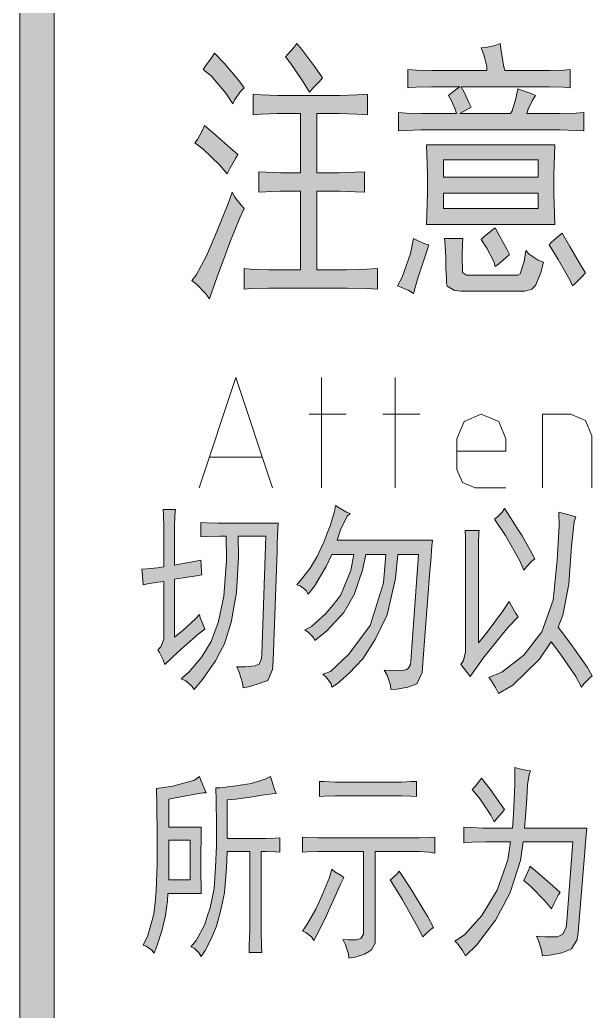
# Model space of a CAD drawing. Header units: millimetres. Extents: x 388 to 64525, y 87 to 607.
# Drawn here: x 64464.27 to 64472.26, y 472.97 to 486.8 of the extents above; entities that cross this region are included whole.
import ezdxf

# ---------------------------------------------------------------- set-up
doc = ezdxf.new("R2010")
doc.units = ezdxf.units.MM

msp = doc.modelspace()

# ---------------------------------------------------------------- hatches: boundary and pattern name
h = msp.add_hatch(color=0)
h.dxf.hatch_style = 2
h.paths.add_polyline_path([(64464.748, 320.182), (64464.268, 320.182), (64464.268, 597.224), (64464.748, 597.224)])
h = msp.add_hatch(color=0)
h.dxf.hatch_style = 2
h.paths.add_polyline_path([(64467.976, 486.288), (64468.015, 486.327), (64468.094, 486.417), (64468.134, 486.471), (64468.205, 486.388), (64468.384, 486.148), (64468.492, 485.991), (64468.449, 485.944), (64468.356, 485.847), (64468.313, 485.794), (64468.216, 485.951), (64468.048, 486.198)])
h = msp.add_hatch(color=0)
h.dxf.hatch_style = 2
h.paths.add_polyline_path([(64470.115, 485.869), (64470.015, 485.869), (64469.8, 485.862), (64469.685, 485.855), (64469.685, 486.109), (64469.803, 486.102), (64470.018, 486.095), (64470.115, 486.095), (64470.789, 486.095), (64470.785, 486.155), (64470.746, 486.313), (64470.71, 486.41), (64470.774, 486.417), (64470.903, 486.446), (64470.971, 486.471), (64470.993, 486.335), (64471.025, 486.148), (64471.039, 486.095), (64471.555, 486.095), (64471.67, 486.095), (64471.867, 486.102), (64471.949, 486.109), (64471.949, 485.855), (64471.856, 485.862), (64471.659, 485.869), (64471.555, 485.869), (64470.43, 485.869), (64470.47, 485.794), (64470.538, 485.65), (64470.566, 485.582), (64470.409, 485.493), (64471.118, 485.493), (64471.14, 485.532), (64471.19, 485.704), (64471.219, 485.84), (64471.287, 485.815), (64471.408, 485.772), (64471.466, 485.747), (64471.426, 485.683), (64471.365, 485.554), (64471.344, 485.493), (64471.681, 485.493), (64471.803, 485.493), (64472.035, 485.5), (64472.143, 485.507), (64472.143, 485.253), (64472.035, 485.26), (64471.803, 485.267), (64471.681, 485.267), (64469.99, 485.267), (64469.871, 485.267), (64469.653, 485.26), (64469.552, 485.253), (64469.552, 485.507), (64469.66, 485.5), (64469.879, 485.493), (64469.99, 485.493), (64470.362, 485.493), (64470.344, 485.554), (64470.291, 485.683), (64470.251, 485.747), (64470.283, 485.772), (64470.362, 485.833), (64470.409, 485.869)])
h = msp.add_hatch(color=0)
h.dxf.hatch_style = 2
h.paths.add_polyline_path([(64466.983, 486.335), (64467.12, 486.198), (64467.327, 485.958), (64467.399, 485.855), (64467.349, 485.801), (64467.27, 485.69), (64467.241, 485.629), (64467.145, 485.779), (64466.937, 486.019), (64466.826, 486.109), (64466.865, 486.163), (64466.944, 486.274)])
h = msp.add_hatch(color=0)
h.dxf.hatch_style = 2
h.paths.add_polyline_path([(64468.628, 485.747), (64468.736, 485.747), (64468.983, 485.758), (64469.123, 485.765), (64469.123, 485.478), (64468.972, 485.485), (64468.728, 485.493), (64468.639, 485.493), (64468.413, 485.493), (64468.413, 484.669), (64468.628, 484.669), (64468.725, 484.669), (64468.947, 484.676), (64469.08, 484.683), (64469.08, 484.396), (64468.954, 484.403), (64468.728, 484.411), (64468.628, 484.411), (64468.413, 484.411), (64468.413, 483.314), (64468.696, 483.314), (64468.829, 483.314), (64469.112, 483.325), (64469.259, 483.332), (64469.259, 483.045), (64469.112, 483.053), (64468.836, 483.06), (64468.707, 483.06), (64467.883, 483.06), (64467.739, 483.06), (64467.496, 483.053), (64467.399, 483.045), (64467.399, 483.332), (64467.489, 483.325), (64467.739, 483.314), (64467.897, 483.314), (64468.187, 483.314), (64468.187, 484.411), (64468.008, 484.411), (64467.901, 484.411), (64467.7, 484.403), (64467.603, 484.396), (64467.603, 484.683), (64467.7, 484.676), (64467.908, 484.669), (64468.019, 484.669), (64468.187, 484.669), (64468.187, 485.493), (64467.976, 485.493), (64467.861, 485.493), (64467.636, 485.485), (64467.525, 485.478), (64467.525, 485.765), (64467.636, 485.758), (64467.868, 485.747), (64467.987, 485.747)])
h = msp.add_hatch(color=0)
h.dxf.hatch_style = 2
h.paths.add_polyline_path([(64466.847, 485.328), (64466.976, 485.217), (64467.209, 485.013), (64467.31, 484.923), (64467.277, 484.869), (64467.202, 484.737), (64467.163, 484.654), (64467.055, 484.78), (64466.829, 484.998), (64466.711, 485.088), (64466.747, 485.134), (64466.815, 485.253)])
h = msp.add_hatch(color=0)
h.paths.add_polyline_path([(64471.738, 485.059), (64471.731, 484.916), (64471.724, 484.636), (64471.724, 484.504), (64471.724, 484.375), (64471.731, 484.095), (64471.738, 483.948), (64469.947, 483.948), (64469.95, 484.095), (64469.957, 484.382), (64469.957, 484.518), (64469.957, 484.654), (64469.95, 484.923), (64469.947, 485.059)])
h.paths.add_polyline_path([(64471.502, 484.608), (64471.502, 484.848), (64470.183, 484.848), (64470.183, 484.608)])
h.paths.add_polyline_path([(64471.502, 484.171), (64471.502, 484.382), (64470.183, 484.382), (64470.183, 484.171)])
h = msp.add_hatch(color=0)
h.dxf.hatch_style = 2
h.paths.add_polyline_path([(64467.399, 484.171), (64467.338, 484.038), (64467.198, 483.694), (64467.123, 483.49), (64467.048, 483.282), (64466.944, 482.992), (64466.915, 482.909), (64466.858, 482.985), (64466.736, 483.114), (64466.668, 483.167), (64466.729, 483.239), (64466.869, 483.501), (64466.948, 483.683), (64467.026, 483.87), (64467.17, 484.224), (64467.231, 484.396), (64467.27, 484.328), (64467.356, 484.217)])
h = msp.add_hatch(color=0)
h.dxf.hatch_style = 2
h.paths.add_polyline_path([(64470.903, 483.902), (64470.964, 483.787), (64471.064, 483.601), (64471.104, 483.526), (64471.054, 483.483), (64470.953, 483.4), (64470.903, 483.361), (64470.885, 483.429), (64470.789, 483.615), (64470.71, 483.737), (64470.746, 483.773), (64470.842, 483.855)])
h = msp.add_hatch(color=0)
h.dxf.hatch_style = 2
h.paths.add_polyline_path([(64471.838, 483.827), (64471.946, 483.64), (64472.107, 483.361), (64472.164, 483.271), (64472.114, 483.217), (64472.025, 483.128), (64471.985, 483.092), (64471.946, 483.174), (64471.781, 483.458), (64471.659, 483.662), (64471.691, 483.698), (64471.781, 483.78)])
h = msp.add_hatch(color=0)
h.dxf.hatch_style = 2
h.paths.add_polyline_path([(64469.979, 483.662), (64469.929, 483.518), (64469.821, 483.182), (64469.764, 482.985), (64469.699, 483.024), (64469.585, 483.074), (64469.542, 483.092), (64469.606, 483.21), (64469.721, 483.54), (64469.764, 483.751), (64469.818, 483.723), (64469.922, 483.676)])
h = msp.add_hatch(color=0)
h.dxf.hatch_style = 2
h.paths.add_polyline_path([(64470.452, 483.751), (64470.448, 483.669), (64470.441, 483.533), (64470.441, 483.483), (64470.441, 483.436), (64470.445, 483.354), (64470.448, 483.314), (64470.448, 483.278), (64470.502, 483.239), (64470.552, 483.239), (64471.219, 483.239), (64471.251, 483.257), (64471.308, 483.429), (64471.33, 483.586), (64471.376, 483.533), (64471.502, 483.45), (64471.58, 483.422), (64471.541, 483.278), (64471.473, 483.106), (64471.444, 483.074), (64471.416, 483.045), (64471.319, 483.017), (64471.251, 483.017), (64470.43, 483.017), (64470.334, 483.024), (64470.233, 483.088), (64470.226, 483.142), (64470.222, 483.2), (64470.215, 483.332), (64470.215, 483.407), (64470.215, 483.483), (64470.205, 483.655), (64470.194, 483.751)])
h = msp.add_hatch(color=0)
h.dxf.hatch_style = 2
h.paths.add_polyline_path([(64466.278, 479.645), (64466.278, 479.724), (64466.274, 479.885), (64466.267, 479.971), (64466.439, 479.971), (64466.432, 479.885), (64466.428, 479.728), (64466.428, 479.656), (64466.428, 479.194), (64466.518, 479.212), (64466.7, 479.244), (64466.794, 479.262), (64466.797, 479.197), (64466.804, 479.097), (64466.808, 479.058), (64466.736, 479.047), (64466.546, 479.018), (64466.428, 479), (64466.428, 478.191), (64466.546, 478.287), (64466.722, 478.445), (64466.776, 478.506), (64466.786, 478.459), (64466.826, 478.359), (64466.851, 478.302), (64466.758, 478.23), (64466.478, 477.983), (64466.292, 477.807), (64466.267, 477.875), (64466.217, 477.976), (64466.192, 478.011), (64466.235, 478.054), (64466.278, 478.162), (64466.278, 478.223), (64466.278, 478.968), (64466.192, 478.957), (64466.048, 478.932), (64465.991, 478.921), (64465.984, 478.99), (64465.977, 479.097), (64465.973, 479.136), (64466.038, 479.144), (64466.188, 479.158), (64466.278, 479.172)])
h = msp.add_hatch(color=0)
h.dxf.hatch_style = 2
h.paths.add_polyline_path([(64468.879, 479.914), (64468.836, 479.875), (64468.746, 479.688), (64468.7, 479.541), (64470.029, 479.541), (64470.018, 479.463), (64470.004, 479.251), (64469.993, 479.115), (64469.893, 477.829), (64469.886, 477.696), (64469.81, 477.538), (64469.75, 477.513), (64469.685, 477.492), (64469.535, 477.463), (64469.445, 477.46), (64469.441, 477.521), (64469.395, 477.657), (64469.352, 477.728), (64469.484, 477.725), (64469.638, 477.728), (64469.664, 477.739), (64469.689, 477.75), (64469.721, 477.807), (64469.724, 477.854), (64469.832, 479.341), (64469.545, 479.341), (64469.513, 479.007), (64469.395, 478.502), (64469.312, 478.33), (64469.23, 478.158), (64469.054, 477.886), (64468.958, 477.786), (64468.865, 477.685), (64468.696, 477.538), (64468.624, 477.492), (64468.614, 477.538), (64468.549, 477.628), (64468.499, 477.671), (64468.603, 477.71), (64468.861, 477.951), (64469.008, 478.151), (64469.158, 478.352), (64469.345, 478.947), (64469.377, 479.341), (64469.097, 479.341), (64469.051, 479.126), (64468.933, 478.785), (64468.861, 478.656), (64468.789, 478.531), (64468.553, 478.277), (64468.388, 478.144), (64468.367, 478.183), (64468.295, 478.259), (64468.245, 478.291), (64468.338, 478.337), (64468.535, 478.513), (64468.642, 478.642), (64468.746, 478.771), (64468.89, 479.119), (64468.929, 479.341), (64468.624, 479.341), (64468.546, 479.176), (64468.381, 478.9), (64468.295, 478.789), (64468.263, 478.839), (64468.18, 478.907), (64468.134, 478.921), (64468.202, 478.997), (64468.32, 479.151), (64468.367, 479.233), (64468.417, 479.316), (64468.51, 479.513), (64468.553, 479.627), (64468.599, 479.742), (64468.66, 479.943), (64468.675, 480.025), (64468.725, 479.993), (64468.829, 479.935)])
h = msp.add_hatch(color=0)
h.dxf.hatch_style = 2
h.paths.add_polyline_path([(64471.032, 479.982), (64471.079, 479.914), (64471.176, 479.763), (64471.226, 479.685), (64471.279, 479.602), (64471.391, 479.402), (64471.455, 479.283), (64471.416, 479.251), (64471.34, 479.172), (64471.305, 479.126), (64471.247, 479.255), (64471.047, 479.609), (64470.896, 479.835), (64470.932, 479.864), (64471, 479.935)])
h = msp.add_hatch(color=0)
h.dxf.hatch_style = 2
h.paths.add_polyline_path([(64472.028, 479.867), (64472.007, 479.796), (64471.967, 479.459), (64471.949, 479.194), (64471.932, 478.929), (64471.849, 478.495), (64471.785, 478.327), (64471.957, 478.101), (64472.193, 477.764), (64472.258, 477.65), (64472.218, 477.617), (64472.143, 477.538), (64472.107, 477.492), (64472.028, 477.639), (64471.817, 477.954), (64471.684, 478.122), (64471.52, 477.882), (64471.15, 477.521), (64470.95, 477.402), (64470.907, 477.488), (64470.839, 477.599), (64470.814, 477.628), (64470.996, 477.7), (64471.305, 477.936), (64471.43, 478.101), (64471.555, 478.262), (64471.713, 478.707), (64471.742, 478.986), (64471.77, 479.262), (64471.799, 479.738), (64471.792, 479.935), (64471.863, 479.914), (64471.982, 479.882)])
h = msp.add_hatch(color=0)
h.dxf.hatch_style = 2
h.paths.add_polyline_path([(64467.299, 477.775), (64467.413, 477.775), (64467.553, 477.789), (64467.582, 477.804), (64467.611, 477.814), (64467.643, 477.893), (64467.646, 477.954), (64467.704, 479.599), (64467.317, 479.599), (64467.32, 479.305), (64467.292, 478.814), (64467.256, 478.613), (64467.224, 478.413), (64467.127, 478.094), (64467.062, 477.976), (64466.998, 477.857), (64466.819, 477.599), (64466.7, 477.46), (64466.675, 477.503), (64466.586, 477.578), (64466.521, 477.607), (64466.632, 477.707), (64466.808, 477.915), (64466.872, 478.022), (64466.937, 478.13), (64467.041, 478.409), (64467.08, 478.585), (64467.116, 478.76), (64467.152, 479.265), (64467.148, 479.599), (64467.055, 479.599), (64466.876, 479.592), (64466.794, 479.588), (64466.794, 479.789), (64466.872, 479.785), (64467.03, 479.778), (64467.105, 479.778), (64467.872, 479.778), (64467.868, 479.695), (64467.861, 479.498), (64467.858, 479.384), (64467.804, 477.865), (64467.793, 477.736), (64467.729, 477.585), (64467.675, 477.567), (64467.621, 477.546), (64467.478, 477.503), (64467.385, 477.481), (64467.374, 477.553), (64467.331, 477.7)])
h = msp.add_hatch(color=0)
h.dxf.hatch_style = 2
h.paths.add_polyline_path([(64471.1, 478.685), (64471.129, 478.624), (64471.193, 478.517), (64471.226, 478.474), (64471.086, 478.33), (64470.749, 477.915), (64470.552, 477.639), (64470.513, 477.696), (64470.448, 477.779), (64470.423, 477.807), (64470.459, 477.865), (64470.491, 477.986), (64470.491, 478.054), (64470.491, 479.305), (64470.491, 479.391), (64470.488, 479.577), (64470.484, 479.677), (64470.678, 479.677), (64470.674, 479.638), (64470.67, 479.509), (64470.67, 479.42), (64470.67, 478.112), (64470.792, 478.259), (64471.007, 478.545)])
h = msp.add_hatch(color=0)
h.dxf.hatch_style = 2
h.paths.add_polyline_path([(64471.398, 476.324), (64471.38, 476.274), (64471.355, 476.127), (64471.351, 476.03), (64471.344, 475.937), (64471.326, 475.683), (64471.312, 475.525), (64472.182, 475.525), (64472.172, 475.428), (64472.161, 475.267), (64472.157, 475.199), (64472.064, 474.07), (64472.05, 473.97), (64471.971, 473.841), (64471.903, 473.812), (64471.835, 473.784), (64471.666, 473.751), (64471.566, 473.744), (64471.552, 473.823), (64471.509, 473.959), (64471.48, 474.016), (64471.606, 474.006), (64471.77, 474.009), (64471.81, 474.027), (64471.849, 474.045), (64471.896, 474.145), (64471.903, 474.228), (64471.989, 475.335), (64471.294, 475.335), (64471.258, 475.073), (64471.115, 474.626), (64471.011, 474.432), (64470.907, 474.242), (64470.649, 473.898), (64470.491, 473.744), (64470.448, 473.819), (64470.373, 473.92), (64470.341, 473.948), (64470.477, 474.038), (64470.717, 474.307), (64470.824, 474.482), (64470.932, 474.661), (64471.079, 475.084), (64471.118, 475.335), (64470.839, 475.335), (64470.767, 475.335), (64470.581, 475.328), (64470.466, 475.321), (64470.466, 475.536), (64470.581, 475.532), (64470.738, 475.525), (64470.778, 475.525), (64471.143, 475.525), (64471.161, 475.715), (64471.176, 476.138), (64471.176, 476.37), (64471.244, 476.353), (64471.355, 476.331)])
h = msp.add_hatch(color=0)
h.paths.add_polyline_path([(64466.869, 476.019), (64466.822, 476.016), (64466.561, 475.969), (64466.346, 475.93), (64466.346, 475.536), (64466.801, 475.536), (64466.797, 475.407), (64466.794, 475.149), (64466.794, 475.02), (64466.794, 474.894), (64466.797, 474.69), (64466.801, 474.611), (64466.335, 474.611), (64466.331, 474.511), (64466.303, 474.307), (64466.278, 474.206), (64466.253, 474.106), (64466.184, 473.891), (64466.141, 473.78), (64466.109, 473.823), (64466.03, 473.88), (64465.991, 473.891), (64466.056, 474.027), (64466.138, 474.325), (64466.156, 474.489), (64466.17, 474.651), (64466.184, 475.02), (64466.184, 475.22), (64466.184, 475.425), (64466.181, 475.851), (64466.174, 476.077), (64466.403, 476.109), (64466.704, 476.195), (64466.776, 476.245), (64466.794, 476.195), (64466.84, 476.084)])
h.paths.add_polyline_path([(64466.647, 474.805), (64466.647, 475.356), (64466.346, 475.356), (64466.346, 474.805)])
h = msp.add_hatch(color=0)
h.dxf.hatch_style = 2
h.paths.add_polyline_path([(64467.847, 476.009), (64467.79, 476.005), (64467.65, 475.983), (64467.568, 475.969), (64467.489, 475.955), (64467.284, 475.93), (64467.163, 475.919), (64467.163, 475.378), (64467.646, 475.378), (64467.704, 475.378), (64467.833, 475.385), (64467.897, 475.389), (64467.897, 475.188), (64467.833, 475.192), (64467.7, 475.199), (64467.636, 475.199), (64467.636, 474.196), (64467.636, 474.085), (64467.643, 473.88), (64467.646, 473.791), (64467.467, 473.791), (64467.471, 473.891), (64467.478, 474.095), (64467.478, 474.196), (64467.478, 475.199), (64467.163, 475.199), (64467.155, 474.973), (64467.123, 474.622), (64467.095, 474.493), (64467.069, 474.368), (64467.012, 474.156), (64466.976, 474.07), (64466.944, 473.988), (64466.855, 473.819), (64466.801, 473.733), (64466.772, 473.78), (64466.7, 473.848), (64466.657, 473.87), (64466.729, 473.959), (64466.844, 474.17), (64466.883, 474.292), (64466.926, 474.414), (64466.98, 474.683), (64466.991, 474.833), (64467.001, 474.98), (64467.012, 475.278), (64467.012, 475.425), (64467.012, 475.575), (64467.009, 475.908), (64467.005, 476.087), (64467.066, 476.087), (64467.252, 476.109), (64467.374, 476.127), (64467.496, 476.148), (64467.693, 476.206), (64467.765, 476.245), (64467.786, 476.184), (64467.825, 476.066)])
h = msp.add_hatch(color=0)
h.dxf.hatch_style = 2
h.paths.add_polyline_path([(64470.584, 476.066), (64470.624, 476.105), (64470.685, 476.184), (64470.713, 476.224), (64470.832, 476.069), (64470.989, 475.851), (64471.032, 475.783), (64471, 475.743), (64470.928, 475.661), (64470.889, 475.614), (64470.842, 475.704), (64470.692, 475.93)])
h = msp.add_hatch(color=0)
h.dxf.hatch_style = 2
h.paths.add_polyline_path([(64469.538, 476.166), (64469.595, 476.166), (64469.732, 476.173), (64469.807, 476.177), (64469.807, 475.966), (64469.732, 475.969), (64469.595, 475.976), (64469.538, 475.976), (64468.761, 475.976), (64468.671, 475.976), (64468.517, 475.969), (64468.449, 475.966), (64468.449, 476.177), (64468.517, 476.173), (64468.671, 476.166), (64468.761, 476.166)])
h = msp.add_hatch(color=0)
h.dxf.hatch_style = 2
h.paths.add_polyline_path([(64469.793, 475.389), (64469.846, 475.389), (64469.982, 475.396), (64470.061, 475.399), (64470.061, 475.177), (64469.982, 475.188), (64469.843, 475.199), (64469.782, 475.199), (64469.226, 475.199), (64469.226, 473.981), (64469.226, 473.92), (64469.176, 473.827), (64469.126, 473.794), (64469.08, 473.766), (64468.947, 473.723), (64468.861, 473.712), (64468.857, 473.769), (64468.814, 473.898), (64468.779, 473.97), (64468.854, 473.966), (64468.965, 473.966), (64468.997, 473.977), (64469.029, 473.984), (64469.065, 474.045), (64469.065, 474.095), (64469.065, 475.199), (64468.517, 475.199), (64468.431, 475.199), (64468.281, 475.192), (64468.212, 475.188), (64468.212, 475.399), (64468.284, 475.396), (64468.435, 475.389), (64468.517, 475.389)])
h = msp.add_hatch(color=0)
h.dxf.hatch_style = 2
h.paths.add_polyline_path([(64471.387, 474.995), (64471.494, 474.905), (64471.706, 474.719), (64471.81, 474.626), (64471.785, 474.59), (64471.727, 474.479), (64471.691, 474.4), (64471.598, 474.511), (64471.405, 474.708), (64471.305, 474.794), (64471.333, 474.855), (64471.376, 474.955)])
h = msp.add_hatch(color=0)
h.dxf.hatch_style = 2
h.paths.add_polyline_path([(64468.793, 474.837), (64468.746, 474.744), (64468.65, 474.532), (64468.599, 474.421), (64468.549, 474.307), (64468.435, 474.077), (64468.37, 473.959), (64468.338, 474.006), (64468.259, 474.067), (64468.212, 474.085), (64468.281, 474.185), (64468.399, 474.396), (64468.449, 474.504), (64468.499, 474.615), (64468.589, 474.837), (64468.624, 474.952), (64468.667, 474.916), (64468.753, 474.862)])
h = msp.add_hatch(color=0)
h.dxf.hatch_style = 2
h.paths.add_polyline_path([(64469.563, 474.926), (64469.724, 474.679), (64469.965, 474.285), (64470.043, 474.138), (64469.997, 474.106), (64469.922, 474.038), (64469.893, 474.006), (64469.828, 474.135), (64469.603, 474.532), (64469.438, 474.805), (64469.47, 474.826), (64469.535, 474.887)])

# ---------------------------------------------------------------- linework, layer by layer
at = {"color": 0, "lineweight": 0}
for points in [[(64464.748, 320.182), (64464.268, 320.182), (64464.268, 597.224), (64464.748, 597.224)], [(64467.976, 486.288), (64468.015, 486.327), (64468.094, 486.417), (64468.134, 486.471), (64468.205, 486.388), (64468.384, 486.148), (64468.492, 485.991), (64468.449, 485.944), (64468.356, 485.847), (64468.313, 485.794), (64468.216, 485.951), (64468.048, 486.198)], [(64470.115, 485.869), (64470.015, 485.869), (64469.8, 485.862), (64469.685, 485.855), (64469.685, 486.109), (64469.803, 486.102), (64470.018, 486.095), (64470.115, 486.095), (64470.789, 486.095), (64470.785, 486.155), (64470.746, 486.313), (64470.71, 486.41), (64470.774, 486.417), (64470.903, 486.446), (64470.971, 486.471), (64470.993, 486.335), (64471.025, 486.148), (64471.039, 486.095), (64471.555, 486.095), (64471.67, 486.095), (64471.867, 486.102), (64471.949, 486.109), (64471.949, 485.855), (64471.856, 485.862), (64471.659, 485.869), (64471.555, 485.869), (64470.43, 485.869), (64470.47, 485.794), (64470.538, 485.65), (64470.566, 485.582), (64470.409, 485.493), (64471.118, 485.493), (64471.14, 485.532), (64471.19, 485.704), (64471.219, 485.84), (64471.287, 485.815), (64471.408, 485.772), (64471.466, 485.747), (64471.426, 485.683), (64471.365, 485.554), (64471.344, 485.493), (64471.681, 485.493), (64471.803, 485.493), (64472.035, 485.5), (64472.143, 485.507), (64472.143, 485.253), (64472.035, 485.26), (64471.803, 485.267), (64471.681, 485.267), (64469.99, 485.267), (64469.871, 485.267), (64469.653, 485.26), (64469.552, 485.253), (64469.552, 485.507), (64469.66, 485.5), (64469.879, 485.493), (64469.99, 485.493), (64470.362, 485.493), (64470.344, 485.554), (64470.291, 485.683), (64470.251, 485.747), (64470.283, 485.772), (64470.362, 485.833), (64470.409, 485.869)], [(64466.983, 486.335), (64467.12, 486.198), (64467.327, 485.958), (64467.399, 485.855), (64467.349, 485.801), (64467.27, 485.69), (64467.241, 485.629), (64467.145, 485.779), (64466.937, 486.019), (64466.826, 486.109), (64466.865, 486.163), (64466.944, 486.274)], [(64468.628, 485.747), (64468.736, 485.747), (64468.983, 485.758), (64469.123, 485.765), (64469.123, 485.478), (64468.972, 485.485), (64468.728, 485.493), (64468.639, 485.493), (64468.413, 485.493), (64468.413, 484.669), (64468.628, 484.669), (64468.725, 484.669), (64468.947, 484.676), (64469.08, 484.683), (64469.08, 484.396), (64468.954, 484.403), (64468.728, 484.411), (64468.628, 484.411), (64468.413, 484.411), (64468.413, 483.314), (64468.696, 483.314), (64468.829, 483.314), (64469.112, 483.325), (64469.259, 483.332), (64469.259, 483.045), (64469.112, 483.053), (64468.836, 483.06), (64468.707, 483.06), (64467.883, 483.06), (64467.739, 483.06), (64467.496, 483.053), (64467.399, 483.045), (64467.399, 483.332), (64467.489, 483.325), (64467.739, 483.314), (64467.897, 483.314), (64468.187, 483.314), (64468.187, 484.411), (64468.008, 484.411), (64467.901, 484.411), (64467.7, 484.403), (64467.603, 484.396), (64467.603, 484.683), (64467.7, 484.676), (64467.908, 484.669), (64468.019, 484.669), (64468.187, 484.669), (64468.187, 485.493), (64467.976, 485.493), (64467.861, 485.493), (64467.636, 485.485), (64467.525, 485.478), (64467.525, 485.765), (64467.636, 485.758), (64467.868, 485.747), (64467.987, 485.747)], [(64466.847, 485.328), (64466.976, 485.217), (64467.209, 485.013), (64467.31, 484.923), (64467.277, 484.869), (64467.202, 484.737), (64467.163, 484.654), (64467.055, 484.78), (64466.829, 484.998), (64466.711, 485.088), (64466.747, 485.134), (64466.815, 485.253)], [(64471.738, 485.059), (64471.731, 484.916), (64471.724, 484.636), (64471.724, 484.504), (64471.724, 484.375), (64471.731, 484.095), (64471.738, 483.948), (64469.947, 483.948), (64469.95, 484.095), (64469.957, 484.382), (64469.957, 484.518), (64469.957, 484.654), (64469.95, 484.923), (64469.947, 485.059)], [(64471.502, 484.608), (64471.502, 484.848), (64470.183, 484.848), (64470.183, 484.608)], [(64467.399, 484.171), (64467.338, 484.038), (64467.198, 483.694), (64467.123, 483.49), (64467.048, 483.282), (64466.944, 482.992), (64466.915, 482.909), (64466.858, 482.985), (64466.736, 483.114), (64466.668, 483.167), (64466.729, 483.239), (64466.869, 483.501), (64466.948, 483.683), (64467.026, 483.87), (64467.17, 484.224), (64467.231, 484.396), (64467.27, 484.328), (64467.356, 484.217)], [(64471.502, 484.171), (64471.502, 484.382), (64470.183, 484.382), (64470.183, 484.171)], [(64470.903, 483.902), (64470.964, 483.787), (64471.064, 483.601), (64471.104, 483.526), (64471.054, 483.483), (64470.953, 483.4), (64470.903, 483.361), (64470.885, 483.429), (64470.789, 483.615), (64470.71, 483.737), (64470.746, 483.773), (64470.842, 483.855)], [(64471.838, 483.827), (64471.946, 483.64), (64472.107, 483.361), (64472.164, 483.271), (64472.114, 483.217), (64472.025, 483.128), (64471.985, 483.092), (64471.946, 483.174), (64471.781, 483.458), (64471.659, 483.662), (64471.691, 483.698), (64471.781, 483.78)], [(64469.979, 483.662), (64469.929, 483.518), (64469.821, 483.182), (64469.764, 482.985), (64469.699, 483.024), (64469.585, 483.074), (64469.542, 483.092), (64469.606, 483.21), (64469.721, 483.54), (64469.764, 483.751), (64469.818, 483.723), (64469.922, 483.676)], [(64470.452, 483.751), (64470.448, 483.669), (64470.441, 483.533), (64470.441, 483.483), (64470.441, 483.436), (64470.445, 483.354), (64470.448, 483.314), (64470.448, 483.278), (64470.502, 483.239), (64470.552, 483.239), (64471.219, 483.239), (64471.251, 483.257), (64471.308, 483.429), (64471.33, 483.586), (64471.376, 483.533), (64471.502, 483.45), (64471.58, 483.422), (64471.541, 483.278), (64471.473, 483.106), (64471.444, 483.074), (64471.416, 483.045), (64471.319, 483.017), (64471.251, 483.017), (64470.43, 483.017), (64470.334, 483.024), (64470.233, 483.088), (64470.226, 483.142), (64470.222, 483.2), (64470.215, 483.332), (64470.215, 483.407), (64470.215, 483.483), (64470.205, 483.655), (64470.194, 483.751)], [(64466.278, 479.645), (64466.278, 479.724), (64466.274, 479.885), (64466.267, 479.971), (64466.439, 479.971), (64466.432, 479.885), (64466.428, 479.728), (64466.428, 479.656), (64466.428, 479.194), (64466.518, 479.212), (64466.7, 479.244), (64466.794, 479.262), (64466.797, 479.197), (64466.804, 479.097), (64466.808, 479.058), (64466.736, 479.047), (64466.546, 479.018), (64466.428, 479), (64466.428, 478.191), (64466.546, 478.287), (64466.722, 478.445), (64466.776, 478.506), (64466.786, 478.459), (64466.826, 478.359), (64466.851, 478.302), (64466.758, 478.23), (64466.478, 477.983), (64466.292, 477.807), (64466.267, 477.875), (64466.217, 477.976), (64466.192, 478.011), (64466.235, 478.054), (64466.278, 478.162), (64466.278, 478.223), (64466.278, 478.968), (64466.192, 478.957), (64466.048, 478.932), (64465.991, 478.921), (64465.984, 478.99), (64465.977, 479.097), (64465.973, 479.136), (64466.038, 479.144), (64466.188, 479.158), (64466.278, 479.172)], [(64468.879, 479.914), (64468.836, 479.875), (64468.746, 479.688), (64468.7, 479.541), (64470.029, 479.541), (64470.018, 479.463), (64470.004, 479.251), (64469.993, 479.115), (64469.893, 477.829), (64469.886, 477.696), (64469.81, 477.538), (64469.75, 477.513), (64469.685, 477.492), (64469.535, 477.463), (64469.445, 477.46), (64469.441, 477.521), (64469.395, 477.657), (64469.352, 477.728), (64469.484, 477.725), (64469.638, 477.728), (64469.664, 477.739), (64469.689, 477.75), (64469.721, 477.807), (64469.724, 477.854), (64469.832, 479.341), (64469.545, 479.341), (64469.513, 479.007), (64469.395, 478.502), (64469.312, 478.33), (64469.23, 478.158), (64469.054, 477.886), (64468.958, 477.786), (64468.865, 477.685), (64468.696, 477.538), (64468.624, 477.492), (64468.614, 477.538), (64468.549, 477.628), (64468.499, 477.671), (64468.603, 477.71), (64468.861, 477.951), (64469.008, 478.151), (64469.158, 478.352), (64469.345, 478.947), (64469.377, 479.341), (64469.097, 479.341), (64469.051, 479.126), (64468.933, 478.785), (64468.861, 478.656), (64468.789, 478.531), (64468.553, 478.277), (64468.388, 478.144), (64468.367, 478.183), (64468.295, 478.259), (64468.245, 478.291), (64468.338, 478.337), (64468.535, 478.513), (64468.642, 478.642), (64468.746, 478.771), (64468.89, 479.119), (64468.929, 479.341), (64468.624, 479.341), (64468.546, 479.176), (64468.381, 478.9), (64468.295, 478.789), (64468.263, 478.839), (64468.18, 478.907), (64468.134, 478.921), (64468.202, 478.997), (64468.32, 479.151), (64468.367, 479.233), (64468.417, 479.316), (64468.51, 479.513), (64468.553, 479.627), (64468.599, 479.742), (64468.66, 479.943), (64468.675, 480.025), (64468.725, 479.993), (64468.829, 479.935)], [(64471.032, 479.982), (64471.079, 479.914), (64471.176, 479.763), (64471.226, 479.685), (64471.279, 479.602), (64471.391, 479.402), (64471.455, 479.283), (64471.416, 479.251), (64471.34, 479.172), (64471.305, 479.126), (64471.247, 479.255), (64471.047, 479.609), (64470.896, 479.835), (64470.932, 479.864), (64471, 479.935)], [(64472.028, 479.867), (64472.007, 479.796), (64471.967, 479.459), (64471.949, 479.194), (64471.932, 478.929), (64471.849, 478.495), (64471.785, 478.327), (64471.957, 478.101), (64472.193, 477.764), (64472.258, 477.65), (64472.218, 477.617), (64472.143, 477.538), (64472.107, 477.492), (64472.028, 477.639), (64471.817, 477.954), (64471.684, 478.122), (64471.52, 477.882), (64471.15, 477.521), (64470.95, 477.402), (64470.907, 477.488), (64470.839, 477.599), (64470.814, 477.628), (64470.996, 477.7), (64471.305, 477.936), (64471.43, 478.101), (64471.555, 478.262), (64471.713, 478.707), (64471.742, 478.986), (64471.77, 479.262), (64471.799, 479.738), (64471.792, 479.935), (64471.863, 479.914), (64471.982, 479.882)], [(64467.299, 477.775), (64467.413, 477.775), (64467.553, 477.789), (64467.582, 477.804), (64467.611, 477.814), (64467.643, 477.893), (64467.646, 477.954), (64467.704, 479.599), (64467.317, 479.599), (64467.32, 479.305), (64467.292, 478.814), (64467.256, 478.613), (64467.224, 478.413), (64467.127, 478.094), (64467.062, 477.976), (64466.998, 477.857), (64466.819, 477.599), (64466.7, 477.46), (64466.675, 477.503), (64466.586, 477.578), (64466.521, 477.607), (64466.632, 477.707), (64466.808, 477.915), (64466.872, 478.022), (64466.937, 478.13), (64467.041, 478.409), (64467.08, 478.585), (64467.116, 478.76), (64467.152, 479.265), (64467.148, 479.599), (64467.055, 479.599), (64466.876, 479.592), (64466.794, 479.588), (64466.794, 479.789), (64466.872, 479.785), (64467.03, 479.778), (64467.105, 479.778), (64467.872, 479.778), (64467.868, 479.695), (64467.861, 479.498), (64467.858, 479.384), (64467.804, 477.865), (64467.793, 477.736), (64467.729, 477.585), (64467.675, 477.567), (64467.621, 477.546), (64467.478, 477.503), (64467.385, 477.481), (64467.374, 477.553), (64467.331, 477.7)], [(64471.1, 478.685), (64471.129, 478.624), (64471.193, 478.517), (64471.226, 478.474), (64471.086, 478.33), (64470.749, 477.915), (64470.552, 477.639), (64470.513, 477.696), (64470.448, 477.779), (64470.423, 477.807), (64470.459, 477.865), (64470.491, 477.986), (64470.491, 478.054), (64470.491, 479.305), (64470.491, 479.391), (64470.488, 479.577), (64470.484, 479.677), (64470.678, 479.677), (64470.674, 479.638), (64470.67, 479.509), (64470.67, 479.42), (64470.67, 478.112), (64470.792, 478.259), (64471.007, 478.545)], [(64471.398, 476.324), (64471.38, 476.274), (64471.355, 476.127), (64471.351, 476.03), (64471.344, 475.937), (64471.326, 475.683), (64471.312, 475.525), (64472.182, 475.525), (64472.172, 475.428), (64472.161, 475.267), (64472.157, 475.199), (64472.064, 474.07), (64472.05, 473.97), (64471.971, 473.841), (64471.903, 473.812), (64471.835, 473.784), (64471.666, 473.751), (64471.566, 473.744), (64471.552, 473.823), (64471.509, 473.959), (64471.48, 474.016), (64471.606, 474.006), (64471.77, 474.009), (64471.81, 474.027), (64471.849, 474.045), (64471.896, 474.145), (64471.903, 474.228), (64471.989, 475.335), (64471.294, 475.335), (64471.258, 475.073), (64471.115, 474.626), (64471.011, 474.432), (64470.907, 474.242), (64470.649, 473.898), (64470.491, 473.744), (64470.448, 473.819), (64470.373, 473.92), (64470.341, 473.948), (64470.477, 474.038), (64470.717, 474.307), (64470.824, 474.482), (64470.932, 474.661), (64471.079, 475.084), (64471.118, 475.335), (64470.839, 475.335), (64470.767, 475.335), (64470.581, 475.328), (64470.466, 475.321), (64470.466, 475.536), (64470.581, 475.532), (64470.738, 475.525), (64470.778, 475.525), (64471.143, 475.525), (64471.161, 475.715), (64471.176, 476.138), (64471.176, 476.37), (64471.244, 476.353), (64471.355, 476.331)], [(64466.869, 476.019), (64466.822, 476.016), (64466.561, 475.969), (64466.346, 475.93), (64466.346, 475.536), (64466.801, 475.536), (64466.797, 475.407), (64466.794, 475.149), (64466.794, 475.02), (64466.794, 474.894), (64466.797, 474.69), (64466.801, 474.611), (64466.335, 474.611), (64466.331, 474.511), (64466.303, 474.307), (64466.278, 474.206), (64466.253, 474.106), (64466.184, 473.891), (64466.141, 473.78), (64466.109, 473.823), (64466.03, 473.88), (64465.991, 473.891), (64466.056, 474.027), (64466.138, 474.325), (64466.156, 474.489), (64466.17, 474.651), (64466.184, 475.02), (64466.184, 475.22), (64466.184, 475.425), (64466.181, 475.851), (64466.174, 476.077), (64466.403, 476.109), (64466.704, 476.195), (64466.776, 476.245), (64466.794, 476.195), (64466.84, 476.084)], [(64467.847, 476.009), (64467.79, 476.005), (64467.65, 475.983), (64467.568, 475.969), (64467.489, 475.955), (64467.284, 475.93), (64467.163, 475.919), (64467.163, 475.378), (64467.646, 475.378), (64467.704, 475.378), (64467.833, 475.385), (64467.897, 475.389), (64467.897, 475.188), (64467.833, 475.192), (64467.7, 475.199), (64467.636, 475.199), (64467.636, 474.196), (64467.636, 474.085), (64467.643, 473.88), (64467.646, 473.791), (64467.467, 473.791), (64467.471, 473.891), (64467.478, 474.095), (64467.478, 474.196), (64467.478, 475.199), (64467.163, 475.199), (64467.155, 474.973), (64467.123, 474.622), (64467.095, 474.493), (64467.069, 474.368), (64467.012, 474.156), (64466.976, 474.07), (64466.944, 473.988), (64466.855, 473.819), (64466.801, 473.733), (64466.772, 473.78), (64466.7, 473.848), (64466.657, 473.87), (64466.729, 473.959), (64466.844, 474.17), (64466.883, 474.292), (64466.926, 474.414), (64466.98, 474.683), (64466.991, 474.833), (64467.001, 474.98), (64467.012, 475.278), (64467.012, 475.425), (64467.012, 475.575), (64467.009, 475.908), (64467.005, 476.087), (64467.066, 476.087), (64467.252, 476.109), (64467.374, 476.127), (64467.496, 476.148), (64467.693, 476.206), (64467.765, 476.245), (64467.786, 476.184), (64467.825, 476.066)], [(64470.584, 476.066), (64470.624, 476.105), (64470.685, 476.184), (64470.713, 476.224), (64470.832, 476.069), (64470.989, 475.851), (64471.032, 475.783), (64471, 475.743), (64470.928, 475.661), (64470.889, 475.614), (64470.842, 475.704), (64470.692, 475.93)], [(64469.538, 476.166), (64469.595, 476.166), (64469.732, 476.173), (64469.807, 476.177), (64469.807, 475.966), (64469.732, 475.969), (64469.595, 475.976), (64469.538, 475.976), (64468.761, 475.976), (64468.671, 475.976), (64468.517, 475.969), (64468.449, 475.966), (64468.449, 476.177), (64468.517, 476.173), (64468.671, 476.166), (64468.761, 476.166)], [(64469.793, 475.389), (64469.846, 475.389), (64469.982, 475.396), (64470.061, 475.399), (64470.061, 475.177), (64469.982, 475.188), (64469.843, 475.199), (64469.782, 475.199), (64469.226, 475.199), (64469.226, 473.981), (64469.226, 473.92), (64469.176, 473.827), (64469.126, 473.794), (64469.08, 473.766), (64468.947, 473.723), (64468.861, 473.712), (64468.857, 473.769), (64468.814, 473.898), (64468.779, 473.97), (64468.854, 473.966), (64468.965, 473.966), (64468.997, 473.977), (64469.029, 473.984), (64469.065, 474.045), (64469.065, 474.095), (64469.065, 475.199), (64468.517, 475.199), (64468.431, 475.199), (64468.281, 475.192), (64468.212, 475.188), (64468.212, 475.399), (64468.284, 475.396), (64468.435, 475.389), (64468.517, 475.389)], [(64466.647, 474.805), (64466.647, 475.356), (64466.346, 475.356), (64466.346, 474.805)], [(64471.387, 474.995), (64471.494, 474.905), (64471.706, 474.719), (64471.81, 474.626), (64471.785, 474.59), (64471.727, 474.479), (64471.691, 474.4), (64471.598, 474.511), (64471.405, 474.708), (64471.305, 474.794), (64471.333, 474.855), (64471.376, 474.955)], [(64468.793, 474.837), (64468.746, 474.744), (64468.65, 474.532), (64468.599, 474.421), (64468.549, 474.307), (64468.435, 474.077), (64468.37, 473.959), (64468.338, 474.006), (64468.259, 474.067), (64468.212, 474.085), (64468.281, 474.185), (64468.399, 474.396), (64468.449, 474.504), (64468.499, 474.615), (64468.589, 474.837), (64468.624, 474.952), (64468.667, 474.916), (64468.753, 474.862)], [(64469.563, 474.926), (64469.724, 474.679), (64469.965, 474.285), (64470.043, 474.138), (64469.997, 474.106), (64469.922, 474.038), (64469.893, 474.006), (64469.828, 474.135), (64469.603, 474.532), (64469.438, 474.805), (64469.47, 474.826), (64469.535, 474.887)]]:
    msp.add_lwpolyline(points, close=True, dxfattribs=at)
for points in [[(64466.769, 480.272), (64467.281, 481.813), (64467.797, 480.272)], [(64468.481, 480.272), (64468.481, 481.813)], [(64469.509, 480.272), (64469.509, 481.813)], [(64468.309, 481.301), (64468.825, 481.301)], [(64469.337, 481.301), (64469.853, 481.301)], [(64471.054, 480.957), (64470.953, 481.2), (64470.71, 481.301), (64470.47, 481.2), (64470.366, 480.957)], [(64471.566, 480.272), (64471.566, 481.301), (64471.953, 481.301)], [(64472.254, 481), (64472.164, 481.211), (64471.953, 481.301)], [(64470.366, 480.53), (64470.366, 480.957)], [(64471.054, 480.957), (64471.054, 480.785), (64470.366, 480.785)], [(64472.254, 481), (64472.254, 480.272)], [(64467.646, 480.699), (64466.919, 480.699)], [(64470.366, 480.53), (64470.445, 480.348), (64470.624, 480.272)], [(64471.054, 480.272), (64470.624, 480.272)]]:
    msp.add_lwpolyline(points, dxfattribs=at)

doc.saveas('drawing.dxf')
